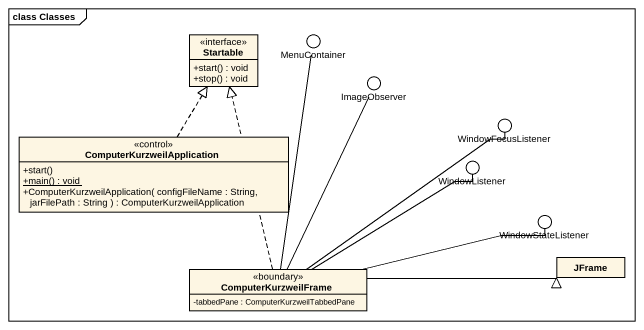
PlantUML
@startuml
mainframe class Classes
allowmixing
hide circle
hide empty members
skinparam classAttributeIconSize 0
interface Startable {
  +start() : void
  +stop() : void
}
() MenuContainer
() ImageObserver
class ComputerKurzweilApplication <<control>> {
  +start()
  {static} +main() : void
  +ComputerKurzweilApplication( configFileName : String, jarFilePath : String ) : ComputerKurzweilApplication
}
() WindowFocusListener
() WindowListener
() WindowStateListener
class ComputerKurzweilFrame <<boundary>> {
  -tabbedPane : ComputerKurzweilTabbedPane
}
class JFrame
ComputerKurzweilApplication .up.|> Startable
ComputerKurzweilFrame .up.|> Startable
ComputerKurzweilFrame -up- MenuContainer
ComputerKurzweilFrame -up- ImageObserver
ComputerKurzweilFrame -up- WindowFocusListener
ComputerKurzweilFrame -up- WindowListener
ComputerKurzweilFrame -right- WindowStateListener
ComputerKurzweilFrame -right-|> JFrame
@enduml
